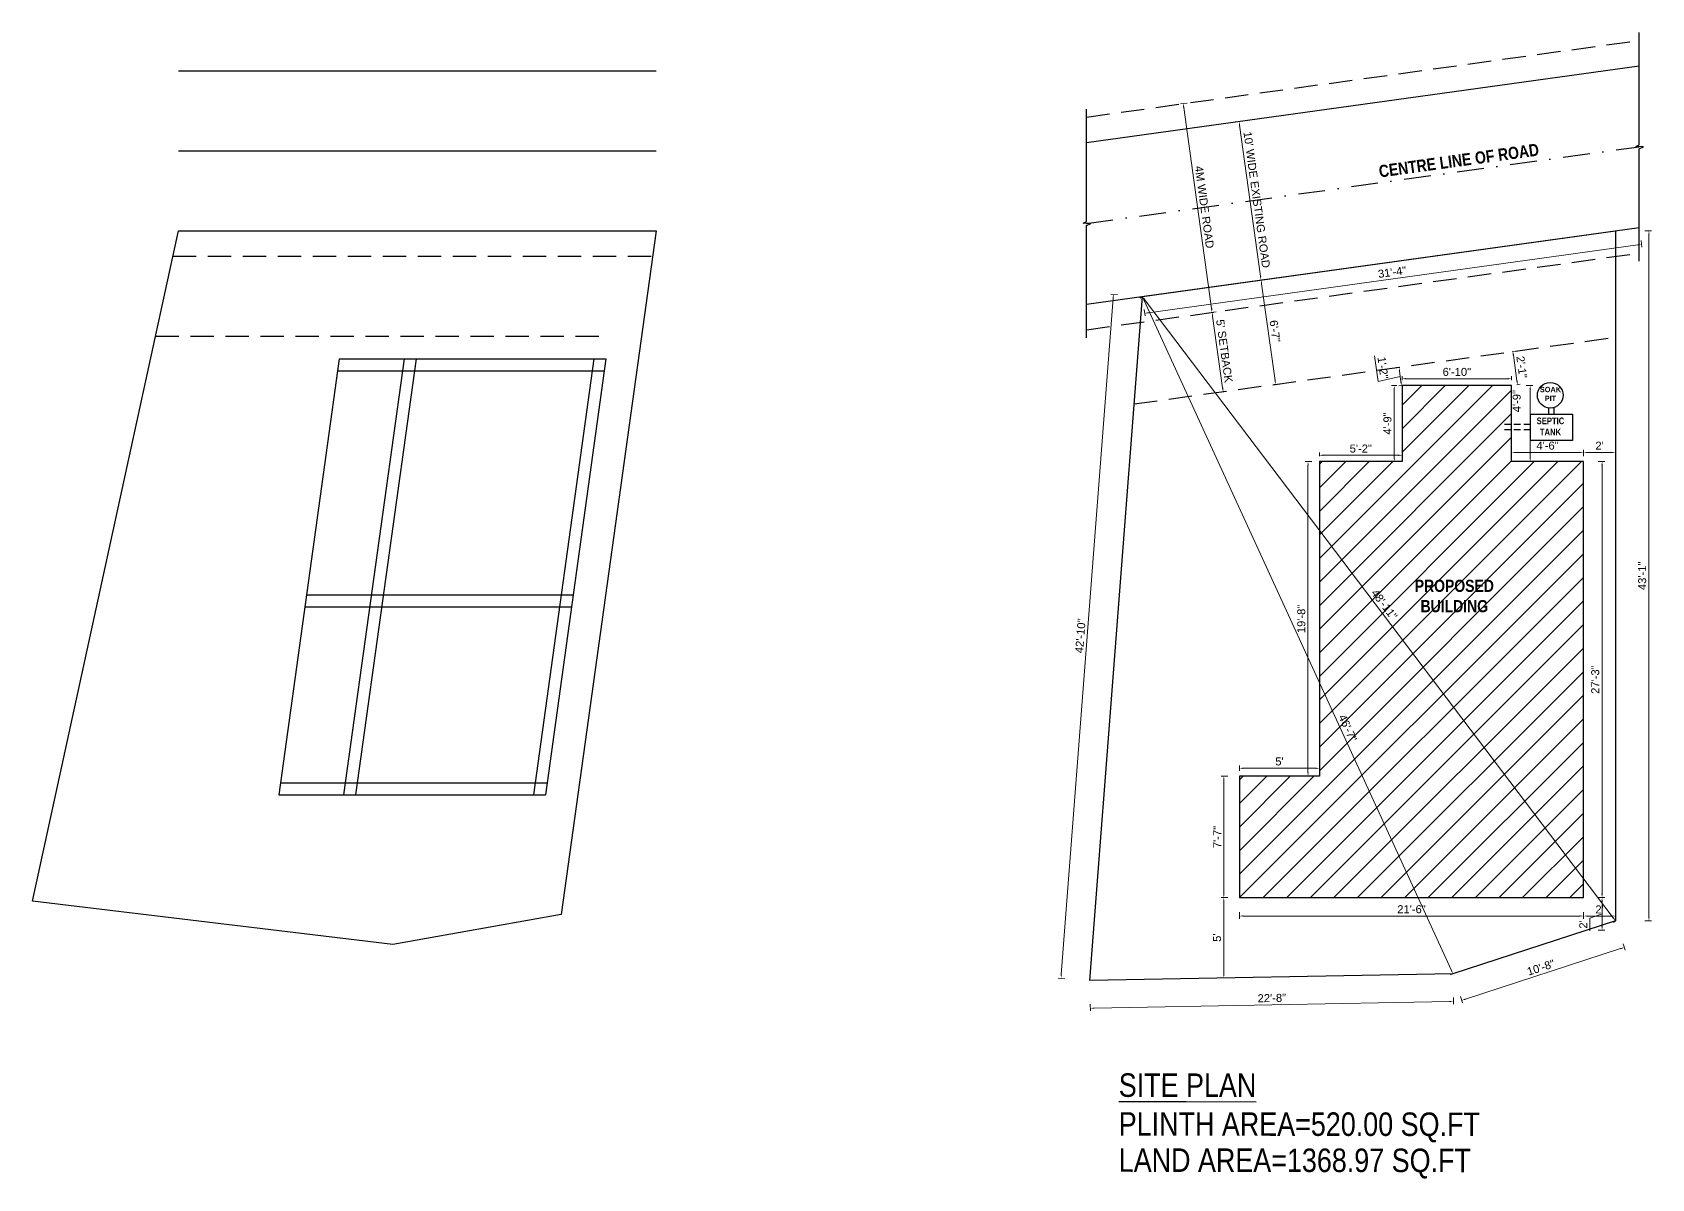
# Model space of a CAD drawing. Header units: inches. Extents: x 0 to 383786, y -45810 to 0.
# Drawn here: x 334384 to 335598, y -42640 to -41781 of the extents above; entities that cross this region are included whole.
import ezdxf

# ---------------------------------------------------------------- set-up
doc = ezdxf.new("R2010")
doc.units = ezdxf.units.IN
doc.header["$LTSCALE"] = 2
doc.header["$MEASUREMENT"] = 0
doc.header["$PDMODE"] = 34
doc.linetypes.add('DASHDOT', pattern=[1, 0.5, -0.25, 0, -0.25])
doc.linetypes.add('HIDDEN', pattern=[0.375, 0.25, -0.125])
doc.layers.get('0').update_dxf_attribs({"linetype": 'CONTINUOUS'})
doc.layers.get('DEFPOINTS').update_dxf_attribs({"color": 141, "linetype": 'CONTINUOUS'})
for name, color, linetype, lineweight in [('door', 20, 'CONTINUOUS', 35), ('steps', 253, 'CONTINUOUS', 20), ('WALL - A', 1, 'CONTINUOUS', 40)]:
    doc.layers.add(name, color=color, linetype=linetype, lineweight=lineweight)
doc.layers.add('plan wall', color=7, linetype='CONTINUOUS')
doc.styles.add('Lettring Text', font='arial.ttf')
doc.styles.get("Standard").update_dxf_attribs({"font": 'ARIALN.TTF'})
doc.dimstyles.new('Copy of Standard', dxfattribs={"dimtxt": 6, "dimasz": 2.875, "dimexe": 2, "dimexo": 4, "dimgap": 2, "dimtad": 1, "dimdec": 0, "dimrnd": 1, "dimzin": 0, "dimdsep": 46, "dimlunit": 4, "dimtxsty": 'Lettring Text', "dimcen": 0.1, "dimclrd": 7, "dimclre": 7, "dimclrt": 7, "dimazin": 0, "dimtfac": 0.645, "dimtdec": 0, "dimtmove": 1, "dimatfit": 0, "dimfxl": 3, "dimfxlon": 1, "dimtfillclr": 256, "dimtolj": 1, "dimtzin": 0, "dimlwd": -1, "dimlwe": -1, "dimarcsym": 2})

# ---------------------------------------------------------------- blocks, each defined once
blk = doc.blocks.new('*D867')
at = {"layer": 'DEFPOINTS', "color": 0, "ltscale": 0.5, "transparency": 16777216}
for p in [(335288.6, -41847.7), (335199.6, -41860), (335216.1, -41978.9)]:
    blk.add_point(p, dxfattribs=at)
at = {"layer": 'steps', "color": 7, "ltscale": 0.5, "transparency": 16777216}
for p, q in [((335285.6, -41848.1), (335290.6, -41847.4)), ((335304.7, -41963.7), (335289, -41850.5)), ((335302.1, -41967), (335307.1, -41966.3))]:
    blk.add_line(p, q, dxfattribs=at)
for points in [[(335289.5, -41850.5), (335288.5, -41850.6), (335288.6, -41847.7)], [(335305.2, -41963.7), (335304.2, -41963.8), (335305.1, -41966.6)]]:
    blk.add_solid(points, dxfattribs=at)
at = {"layer": 'steps', "color": 7, "ltscale": 0.5, "transparency": 16777216, "insert": (335301.9, -41906.4), "char_height": 6, "attachment_point": 5, "rotation": 277.8953, "style": 'Lettring Text'}
blk.add_mtext("\\A1;10' WIDE EXISTING ROAD", dxfattribs=at)
blk = doc.blocks.new('*D868')
at = {"layer": 'DEFPOINTS', "color": 0, "ltscale": 0.5, "transparency": 16777216}
for p in [(335246.7, -41834.3), (335286, -41828.9), (335307.7, -41985.4)]:
    blk.add_point(p, dxfattribs=at)
at = {"layer": 'steps', "color": 7, "ltscale": 0.5, "transparency": 16777216}
for p, q in [((335249.7, -41833.9), (335244.7, -41834.6)), ((335268, -41988), (335247.1, -41837.2)), ((335271.4, -41990.4), (335266.4, -41991.1))]:
    blk.add_line(p, q, dxfattribs=at)
for points in [[(335247.6, -41837.1), (335246.6, -41837.2), (335246.7, -41834.3)], [(335268.5, -41987.9), (335267.5, -41988.1), (335268.4, -41990.8)]]:
    blk.add_solid(points, dxfattribs=at)
at = {"layer": 'steps', "color": 7, "ltscale": 0.5, "transparency": 16777216, "insert": (335262.6, -41911.9), "char_height": 6, "attachment_point": 5, "rotation": 277.8953, "style": 'Lettring Text'}
blk.add_mtext('\\A1;4M WIDE ROAD', dxfattribs=at)
blk = doc.blocks.new('*D869')
at = {"layer": 'DEFPOINTS', "color": 0, "ltscale": 0.5, "transparency": 16777216}
for p in [(335307.7, -41985.4), (335275.6, -42050.4), (335276.7, -42050.3)]:
    blk.add_point(p, dxfattribs=at)
at = {"layer": 'steps', "color": 7, "ltscale": 0.5, "transparency": 16777216}
for p, q in [((335271.4, -41990.4), (335266.4, -41991.1)), ((335268.8, -41993.7), (335276.3, -42047.4)), ((335276.7, -42050.3), (335278.6, -42050))]:
    blk.add_line(p, q, dxfattribs=at)
for points in [[(335269.3, -41993.6), (335268.3, -41993.7), (335268.4, -41990.8)], [(335276.7, -42047.4), (335275.8, -42047.5), (335276.7, -42050.3)]]:
    blk.add_solid(points, dxfattribs=at)
at = {"layer": 'steps', "color": 7, "ltscale": 0.5, "transparency": 16777216, "insert": (335277.6, -42019.8), "char_height": 6, "attachment_point": 5, "rotation": 277.8953, "style": 'Lettring Text'}
blk.add_mtext("\\A1;5' SETBACK", dxfattribs=at)
blk = doc.blocks.new('*D870')
at = {"layer": 'DEFPOINTS', "color": 0, "ltscale": 0.5, "transparency": 16777216}
for p in [(335216.1, -41978.9), (335316, -42044.8), (335316.2, -42044.8)]:
    blk.add_point(p, dxfattribs=at)
at = {"layer": 'steps', "color": 7, "ltscale": 0.5, "transparency": 16777216}
for p, q in [((335302.1, -41967), (335307.1, -41966.3)), ((335305.5, -41969.4), (335315.6, -42042)), ((335316, -42044.8), (335314, -42045.1))]:
    blk.add_line(p, q, dxfattribs=at)
for points in [[(335306, -41969.3), (335305, -41969.5), (335305.1, -41966.6)], [(335316, -42041.9), (335315.1, -42042), (335316, -42044.8)]]:
    blk.add_solid(points, dxfattribs=at)
at = {"layer": 'steps', "color": 7, "ltscale": 0.5, "transparency": 16777216, "insert": (335315.5, -42005), "char_height": 6, "attachment_point": 5, "rotation": 277.8953, "style": 'Lettring Text'}
blk.add_mtext('\\A1;6\'-7"', dxfattribs=at)
blk = doc.blocks.new('*D871')
at = {"layer": 'DEFPOINTS', "color": 0, "ltscale": 0.5, "transparency": 16777216}
for p in [(335410.9, -42040.6), (335410.9, -42045.7), (335492.9, -42045.7)]:
    blk.add_point(p, dxfattribs=at)
at = {"layer": 'steps', "color": 7, "ltscale": 0.5, "transparency": 16777216}
for p, q in [((335410.9, -42041.7), (335410.9, -42038.6)), ((335490, -42040.6), (335413.8, -42040.6)), ((335492.9, -42041.7), (335492.9, -42038.6))]:
    blk.add_line(p, q, dxfattribs=at)
for points in [[(335413.8, -42040.1), (335413.8, -42041.1), (335410.9, -42040.6)], [(335490, -42040.1), (335490, -42041.1), (335492.9, -42040.6)]]:
    blk.add_solid(points, dxfattribs=at)
at = {"layer": 'steps', "color": 7, "ltscale": 0.5, "transparency": 16777216, "insert": (335451.9, -42035.5), "char_height": 6, "attachment_point": 5, "style": 'Lettring Text'}
blk.add_mtext('\\A1;6\'-10"', dxfattribs=at)
blk = doc.blocks.new('*D872')
at = {"layer": 'DEFPOINTS', "color": 0, "ltscale": 0.5, "transparency": 16777216}
for p in [(335410.9, -42045.7), (335405, -42102.7), (335410.9, -42102.7)]:
    blk.add_point(p, dxfattribs=at)
at = {"layer": 'steps', "color": 7, "ltscale": 0.5, "transparency": 16777216}
for p, q in [((335406.9, -42045.7), (335403, -42045.7)), ((335405, -42048.5), (335405, -42099.8)), ((335406.9, -42102.7), (335403, -42102.7))]:
    blk.add_line(p, q, dxfattribs=at)
for points in [[(335404.5, -42048.5), (335405.4, -42048.5), (335405, -42045.7)], [(335404.5, -42099.8), (335405.4, -42099.8), (335405, -42102.7)]]:
    blk.add_solid(points, dxfattribs=at)
at = {"layer": 'steps', "color": 7, "ltscale": 0.5, "transparency": 16777216, "insert": (335399.9, -42074.2), "char_height": 6, "attachment_point": 5, "rotation": 90, "style": 'Lettring Text'}
blk.add_mtext('\\A1;4\'-9"', dxfattribs=at)
blk = doc.blocks.new('*D873')
at = {"layer": 'DEFPOINTS', "color": 0, "ltscale": 0.5, "transparency": 16777216}
for p in [(335348.9, -42098), (335348.9, -42102.7), (335410.9, -42102.7)]:
    blk.add_point(p, dxfattribs=at)
at = {"layer": 'steps', "color": 7, "ltscale": 0.5, "transparency": 16777216}
for p, q in [((335348.9, -42098.7), (335348.9, -42096)), ((335408, -42098), (335351.8, -42098)), ((335410.9, -42098.7), (335410.9, -42096))]:
    blk.add_line(p, q, dxfattribs=at)
for points in [[(335351.8, -42097.5), (335351.8, -42098.5), (335348.9, -42098)], [(335408, -42097.5), (335408, -42098.5), (335410.9, -42098)]]:
    blk.add_solid(points, dxfattribs=at)
at = {"layer": 'steps', "color": 7, "ltscale": 0.5, "transparency": 16777216, "insert": (335379.9, -42093), "char_height": 6, "attachment_point": 5, "style": 'Lettring Text'}
blk.add_mtext('\\A1;5\'-2"', dxfattribs=at)
blk = doc.blocks.new('*D874')
at = {"layer": 'DEFPOINTS', "color": 0, "ltscale": 0.5, "transparency": 16777216}
for p in [(335348.9, -42102.7), (335340.3, -42338.7), (335348.9, -42338.7)]:
    blk.add_point(p, dxfattribs=at)
at = {"layer": 'steps', "color": 7, "ltscale": 0.5, "transparency": 16777216}
for p, q in [((335343.3, -42102.7), (335338.3, -42102.7)), ((335340.3, -42105.5), (335340.3, -42335.8)), ((335343.3, -42338.7), (335338.3, -42338.7))]:
    blk.add_line(p, q, dxfattribs=at)
for points in [[(335339.9, -42105.5), (335340.8, -42105.5), (335340.3, -42102.7)], [(335339.9, -42335.8), (335340.8, -42335.8), (335340.3, -42338.7)]]:
    blk.add_solid(points, dxfattribs=at)
at = {"layer": 'steps', "color": 7, "ltscale": 0.5, "transparency": 16777216, "insert": (335335.3, -42220.7), "char_height": 6, "attachment_point": 5, "rotation": 90, "style": 'Lettring Text'}
blk.add_mtext('\\A1;19\'-8"', dxfattribs=at)
blk = doc.blocks.new('*D875')
at = {"layer": 'DEFPOINTS', "color": 0, "ltscale": 0.5, "transparency": 16777216}
for p in [(335288.9, -42332.7), (335288.9, -42338.7), (335348.9, -42338.7)]:
    blk.add_point(p, dxfattribs=at)
at = {"layer": 'steps', "color": 7, "ltscale": 0.5, "transparency": 16777216}
for p, q in [((335288.9, -42334.7), (335288.9, -42330.7)), ((335346, -42332.7), (335291.8, -42332.7)), ((335348.9, -42334.7), (335348.9, -42330.7))]:
    blk.add_line(p, q, dxfattribs=at)
for points in [[(335291.8, -42332.2), (335291.8, -42333.2), (335288.9, -42332.7)], [(335346, -42332.2), (335346, -42333.2), (335348.9, -42332.7)]]:
    blk.add_solid(points, dxfattribs=at)
at = {"layer": 'steps', "color": 7, "ltscale": 0.5, "transparency": 16777216, "insert": (335318.9, -42327.6), "char_height": 6, "attachment_point": 5, "style": 'Lettring Text'}
blk.add_mtext("\\A1;5'", dxfattribs=at)
blk = doc.blocks.new('*D876')
at = {"layer": 'DEFPOINTS', "color": 0, "ltscale": 0.5, "transparency": 16777216}
for p in [(335288.9, -42338.7), (335277.2, -42429.7), (335288.9, -42429.7)]:
    blk.add_point(p, dxfattribs=at)
at = {"layer": 'steps', "color": 7, "ltscale": 0.5, "transparency": 16777216}
for p, q in [((335280.2, -42338.7), (335275.2, -42338.7)), ((335277.2, -42341.5), (335277.2, -42426.8)), ((335280.2, -42429.7), (335275.2, -42429.7))]:
    blk.add_line(p, q, dxfattribs=at)
for points in [[(335276.7, -42341.5), (335277.7, -42341.5), (335277.2, -42338.7)], [(335276.7, -42426.8), (335277.7, -42426.8), (335277.2, -42429.7)]]:
    blk.add_solid(points, dxfattribs=at)
at = {"layer": 'steps', "color": 7, "ltscale": 0.5, "transparency": 16777216, "insert": (335272.2, -42384.2), "char_height": 6, "attachment_point": 5, "rotation": 90, "style": 'Lettring Text'}
blk.add_mtext('\\A1;7\'-7"', dxfattribs=at)
blk = doc.blocks.new('*D877')
at = {"layer": 'DEFPOINTS', "color": 0, "ltscale": 0.5, "transparency": 16777216}
for p in [(335288.9, -42429.7), (335546.9, -42429.7), (335546.9, -42443.5)]:
    blk.add_point(p, dxfattribs=at)
at = {"layer": 'steps', "color": 7, "ltscale": 0.5, "transparency": 16777216}
for p, q in [((335288.9, -42440.5), (335288.9, -42445.5)), ((335291.8, -42443.5), (335544, -42443.5)), ((335546.9, -42440.5), (335546.9, -42445.5))]:
    blk.add_line(p, q, dxfattribs=at)
for points in [[(335291.8, -42443), (335291.8, -42443.9), (335288.9, -42443.5)], [(335544, -42443), (335544, -42443.9), (335546.9, -42443.5)]]:
    blk.add_solid(points, dxfattribs=at)
at = {"layer": 'steps', "color": 7, "ltscale": 0.5, "transparency": 16777216, "insert": (335417.9, -42438.4), "char_height": 6, "attachment_point": 5, "style": 'Lettring Text'}
blk.add_mtext('\\A1;21\'-6"', dxfattribs=at)
blk = doc.blocks.new('*D878')
at = {"layer": 'DEFPOINTS', "color": 0, "ltscale": 0.5, "transparency": 16777216}
for p in [(335546.9, -42102.7), (335560.8, -42102.7), (335546.9, -42429.7)]:
    blk.add_point(p, dxfattribs=at)
at = {"layer": 'steps', "color": 7, "ltscale": 0.5, "transparency": 16777216}
for p, q in [((335557.8, -42102.7), (335562.8, -42102.7)), ((335560.8, -42426.8), (335560.8, -42105.5)), ((335557.8, -42429.7), (335562.8, -42429.7))]:
    blk.add_line(p, q, dxfattribs=at)
for points in [[(335560.3, -42105.5), (335561.3, -42105.5), (335560.8, -42102.7)], [(335560.3, -42426.8), (335561.3, -42426.8), (335560.8, -42429.7)]]:
    blk.add_solid(points, dxfattribs=at)
at = {"layer": 'steps', "color": 7, "ltscale": 0.5, "transparency": 16777216, "insert": (335555.7, -42266.2), "char_height": 6, "attachment_point": 5, "rotation": 90, "style": 'Lettring Text'}
blk.add_mtext('\\A1;27\'-3"', dxfattribs=at)
blk = doc.blocks.new('*D879')
at = {"layer": 'DEFPOINTS', "color": 0, "ltscale": 0.5, "transparency": 16777216}
for p in [(335492.9, -42045.7), (335506.9, -42045.7), (335492.9, -42102.7)]:
    blk.add_point(p, dxfattribs=at)
at = {"layer": 'steps', "color": 7, "ltscale": 0.5, "transparency": 16777216}
for p, q in [((335503.9, -42045.7), (335508.9, -42045.7)), ((335506.9, -42099.8), (335506.9, -42048.5)), ((335503.9, -42102.7), (335508.9, -42102.7))]:
    blk.add_line(p, q, dxfattribs=at)
for points in [[(335506.4, -42048.5), (335507.4, -42048.5), (335506.9, -42045.7)], [(335506.4, -42099.8), (335507.4, -42099.8), (335506.9, -42102.7)]]:
    blk.add_solid(points, dxfattribs=at)
at = {"layer": 'steps', "color": 7, "ltscale": 0.5, "transparency": 16777216, "insert": (335496.8, -42057.4), "char_height": 6, "attachment_point": 5, "rotation": 90, "style": 'Lettring Text'}
blk.add_mtext('\\A1;4\'-9"', dxfattribs=at)
blk = doc.blocks.new('*D880')
at = {"layer": 'DEFPOINTS', "color": 0, "ltscale": 0.5, "transparency": 16777216}
for p in [(335492.9, -42095.8), (335492.9, -42102.7), (335546.9, -42102.7)]:
    blk.add_point(p, dxfattribs=at)
at = {"layer": 'steps', "color": 7, "ltscale": 0.5, "transparency": 16777216}
for p, q in [((335492.9, -42098.7), (335492.9, -42093.8)), ((335544, -42095.8), (335495.8, -42095.8)), ((335546.9, -42098.7), (335546.9, -42093.8))]:
    blk.add_line(p, q, dxfattribs=at)
for points in [[(335495.8, -42095.4), (335495.8, -42096.3), (335492.9, -42095.8)], [(335544, -42095.4), (335544, -42096.3), (335546.9, -42095.8)]]:
    blk.add_solid(points, dxfattribs=at)
at = {"layer": 'steps', "color": 7, "ltscale": 0.5, "transparency": 16777216, "insert": (335519.9, -42090.8), "char_height": 6, "attachment_point": 5, "style": 'Lettring Text'}
blk.add_mtext('\\A1;4\'-6"', dxfattribs=at)
blk = doc.blocks.new('*D881')
at = {"layer": 'DEFPOINTS', "color": 0, "ltscale": 0.5, "transparency": 16777216}
for p in [(335408.5, -42032), (335409, -42031.9), (335410.9, -42045.7)]:
    blk.add_point(p, dxfattribs=at)
at = {"layer": 'steps', "color": 7, "ltscale": 0.5, "transparency": 16777216}
for p, q in [((335392.8, -42042.7), (335390.2, -42023.5)), ((335409.5, -42038.9), (335392.8, -42042.7)), ((335408.5, -42032), (335406.5, -42032.3)), ((335410, -42042.9), (335408.9, -42034.8)), ((335410.4, -42045.7), (335408.4, -42046))]:
    blk.add_line(p, q, dxfattribs=at)
for points in [[(335409.4, -42034.8), (335408.4, -42034.9), (335408.5, -42032)], [(335410.5, -42042.8), (335409.5, -42043), (335410.4, -42045.7)]]:
    blk.add_solid(points, dxfattribs=at)
at = {"layer": 'steps', "color": 7, "ltscale": 0.5, "transparency": 16777216, "insert": (335396.5, -42032.4), "char_height": 6, "attachment_point": 5, "rotation": 277.8953, "style": 'Lettring Text'}
blk.add_mtext('\\A1;1\'-2"', dxfattribs=at)
blk = doc.blocks.new('*D882')
at = {"layer": 'DEFPOINTS', "color": 0, "ltscale": 0.5, "transparency": 16777216}
for p in [(335489.5, -42020.8), (335493.9, -42020.1), (335492.9, -42045.7)]:
    blk.add_point(p, dxfattribs=at)
at = {"layer": 'steps', "color": 7, "ltscale": 0.5, "transparency": 16777216}
for p, q in [((335493.4, -42020.2), (335495.9, -42019.9)), ((335497, -42042.2), (335494.3, -42023)), ((335496.9, -42045.1), (335499.3, -42044.8))]:
    blk.add_line(p, q, dxfattribs=at)
for points in [[(335494.8, -42022.9), (335493.8, -42023.1), (335493.9, -42020.1)], [(335497.4, -42042.1), (335496.5, -42042.3), (335497.4, -42045.1)]]:
    blk.add_solid(points, dxfattribs=at)
at = {"layer": 'steps', "color": 7, "ltscale": 0.5, "transparency": 16777216, "insert": (335500.6, -42031.9), "char_height": 6, "attachment_point": 5, "rotation": 277.8953, "style": 'Lettring Text'}
blk.add_mtext('\\A1;2\'-1"', dxfattribs=at)
blk = doc.blocks.new('*D883')
at = {"layer": 'DEFPOINTS', "color": 0, "ltscale": 0.5, "transparency": 16777216}
for p in [(335546.9, -42102.7), (335570.9, -42095.5), (335570.9, -42095.8)]:
    blk.add_point(p, dxfattribs=at)
at = {"layer": 'steps', "color": 7, "ltscale": 0.5, "transparency": 16777216}
for p, q in [((335546.9, -42098.7), (335546.9, -42093.8)), ((335549.8, -42095.8), (335568, -42095.8)), ((335570.9, -42095.8), (335570.9, -42097.8))]:
    blk.add_line(p, q, dxfattribs=at)
for points in [[(335549.8, -42095.4), (335549.8, -42096.3), (335546.9, -42095.8)], [(335568, -42095.4), (335568, -42096.3), (335570.9, -42095.8)]]:
    blk.add_solid(points, dxfattribs=at)
at = {"layer": 'steps', "color": 7, "ltscale": 0.5, "transparency": 16777216, "insert": (335558.9, -42090.8), "char_height": 6, "attachment_point": 5, "style": 'Lettring Text'}
blk.add_mtext("\\A1;2'", dxfattribs=at)
blk = doc.blocks.new('*D884')
at = {"layer": 'DEFPOINTS', "color": 0, "ltscale": 0.5, "transparency": 16777216}
for p in [(335288.9, -42429.7), (335277.2, -42489.8), (335288.7, -42489.8)]:
    blk.add_point(p, dxfattribs=at)
at = {"layer": 'steps', "color": 7, "ltscale": 0.5, "transparency": 16777216}
for p, q in [((335280.2, -42429.7), (335275.2, -42429.7)), ((335277.2, -42432.5), (335277.2, -42486.9)), ((335280.2, -42489.8), (335275.2, -42489.8))]:
    blk.add_line(p, q, dxfattribs=at)
for points in [[(335276.7, -42432.5), (335277.7, -42432.5), (335277.2, -42429.7)], [(335276.7, -42486.9), (335277.7, -42486.9), (335277.2, -42489.8)]]:
    blk.add_solid(points, dxfattribs=at)
at = {"layer": 'steps', "color": 7, "ltscale": 0.5, "transparency": 16777216, "insert": (335272.1, -42459.7), "char_height": 6, "attachment_point": 5, "rotation": 90, "style": 'Lettring Text'}
blk.add_mtext("\\A1;5'", dxfattribs=at)
blk = doc.blocks.new('*D885')
at = {"layer": 'DEFPOINTS', "color": 0, "ltscale": 0.5, "transparency": 16777216}
for p in [(335546.9, -42429.7), (335570.9, -42443.5), (335570.9, -42443.5)]:
    blk.add_point(p, dxfattribs=at)
at = {"layer": 'steps', "color": 7, "ltscale": 0.5, "transparency": 16777216}
for p, q in [((335546.9, -42440.5), (335546.9, -42445.5)), ((335549.8, -42443.5), (335568, -42443.5)), ((335570.9, -42443.5), (335570.9, -42441.5))]:
    blk.add_line(p, q, dxfattribs=at)
for points in [[(335549.8, -42443), (335549.8, -42443.9), (335546.9, -42443.5)], [(335568, -42443), (335568, -42443.9), (335570.9, -42443.5)]]:
    blk.add_solid(points, dxfattribs=at)
at = {"layer": 'steps', "color": 7, "ltscale": 0.5, "transparency": 16777216, "insert": (335558.9, -42438.5), "char_height": 6, "attachment_point": 5, "style": 'Lettring Text'}
blk.add_mtext("\\A1;2'", dxfattribs=at)
blk = doc.blocks.new('*D886')
at = {"layer": 'DEFPOINTS', "color": 0, "ltscale": 0.5, "transparency": 16777216}
for p in [(335546.9, -42429.7), (335549.4, -42454.1), (335560.8, -42454.1)]:
    blk.add_point(p, dxfattribs=at)
at = {"layer": 'steps', "color": 7, "ltscale": 0.5, "transparency": 16777216}
for p, q in [((335557.8, -42429.7), (335562.8, -42429.7)), ((335560.8, -42441.9), (335551.7, -42445)), ((335560.8, -42432.5), (335560.8, -42451.2)), ((335551.7, -42445), (335551.7, -42454.6)), ((335557.8, -42454.1), (335562.8, -42454.1))]:
    blk.add_line(p, q, dxfattribs=at)
for points in [[(335560.3, -42432.5), (335561.3, -42432.5), (335560.8, -42429.7)], [(335560.3, -42451.2), (335561.3, -42451.2), (335560.8, -42454.1)]]:
    blk.add_solid(points, dxfattribs=at)
at = {"layer": 'steps', "color": 7, "ltscale": 0.5, "transparency": 16777216, "insert": (335546.7, -42449.8), "char_height": 6, "attachment_point": 5, "rotation": 90, "style": 'Lettring Text'}
blk.add_mtext("\\A1;2'", dxfattribs=at)
blk = doc.blocks.new('*D887')
at = {"layer": 'DEFPOINTS', "color": 0, "ltscale": 0.5, "transparency": 16777216}
for p in [(335176.8, -42491.9), (335449, -42486.8), (335177.2, -42512.6)]:
    blk.add_point(p, dxfattribs=at)
at = {"layer": 'steps', "color": 7, "ltscale": 0.5, "transparency": 16777216}
for p, q in [((335449.4, -42504.5), (335449.5, -42509.5)), ((335177.1, -42509.6), (335177.2, -42514.6)), ((335446.5, -42507.5), (335180, -42512.6))]:
    blk.add_line(p, q, dxfattribs=at)
for points in [[(335180, -42512.1), (335180, -42513), (335177.2, -42512.6)], [(335446.5, -42507.1), (335446.5, -42508), (335449.4, -42507.5)]]:
    blk.add_solid(points, dxfattribs=at)
at = {"layer": 'steps', "color": 7, "ltscale": 0.5, "transparency": 16777216, "insert": (335313.2, -42505), "char_height": 6, "attachment_point": 5, "rotation": 1.077, "style": 'Lettring Text'}
blk.add_mtext('\\A1;22\'-8"', dxfattribs=at)
blk = doc.blocks.new('*D888')
at = {"layer": 'DEFPOINTS', "color": 0, "ltscale": 0.5, "transparency": 16777216}
for p in [(335570.9, -42447.1), (335449, -42486.8), (335455.5, -42506.7)]:
    blk.add_point(p, dxfattribs=at)
at = {"layer": 'steps', "color": 7, "ltscale": 0.5, "transparency": 16777216}
for p, q in [((335574.7, -42467.9), (335458.3, -42505.8)), ((335576.5, -42464.2), (335578, -42469)), ((335454.6, -42503.9), (335456.1, -42508.6))]:
    blk.add_line(p, q, dxfattribs=at)
for points in [[(335574.5, -42467.5), (335574.8, -42468.4), (335577.4, -42467.1)], [(335458.1, -42505.4), (335458.4, -42506.3), (335455.5, -42506.7)]]:
    blk.add_solid(points, dxfattribs=at)
at = {"layer": 'steps', "color": 7, "ltscale": 0.5, "transparency": 16777216, "insert": (335514.9, -42482.1), "char_height": 6, "attachment_point": 5, "rotation": 18.0285, "style": 'Lettring Text'}
blk.add_mtext('\\A1;10\'-8"', dxfattribs=at)
blk = doc.blocks.new('*D889')
at = {"layer": 'DEFPOINTS', "color": 0, "ltscale": 0.5, "transparency": 16777216}
for p in [(335570.9, -41929.7), (335570.9, -42447.1), (335595.9, -42447.1)]:
    blk.add_point(p, dxfattribs=at)
at = {"layer": 'steps', "color": 7, "ltscale": 0.5, "transparency": 16777216}
for p, q in [((335592.9, -41929.7), (335597.9, -41929.7)), ((335595.9, -41932.6), (335595.9, -42444.2)), ((335592.9, -42447.1), (335597.9, -42447.1))]:
    blk.add_line(p, q, dxfattribs=at)
for points in [[(335595.5, -41932.6), (335596.4, -41932.6), (335595.9, -41929.7)], [(335595.5, -42444.2), (335596.4, -42444.2), (335595.9, -42447.1)]]:
    blk.add_solid(points, dxfattribs=at)
at = {"layer": 'steps', "color": 7, "ltscale": 0.5, "transparency": 16777216, "insert": (335590.9, -42188.4), "char_height": 6, "attachment_point": 5, "rotation": 90, "style": 'Lettring Text'}
blk.add_mtext('\\A1;43\'-1"', dxfattribs=at)
blk = doc.blocks.new('*D890')
at = {"layer": 'DEFPOINTS', "color": 0, "ltscale": 0.5, "transparency": 16777216}
for p in [(335194.4, -41977.2), (335216.1, -41978.9), (335176.8, -42491.9)]:
    blk.add_point(p, dxfattribs=at)
at = {"layer": 'steps', "color": 7, "ltscale": 0.5, "transparency": 16777216}
for p, q in [((335155.3, -42487.4), (335194.2, -41980.1)), ((335197.4, -41977.5), (335192.4, -41977.1)), ((335158.1, -42490.5), (335153.1, -42490.1))]:
    blk.add_line(p, q, dxfattribs=at)
for points in [[(335193.7, -41980.1), (335194.7, -41980.2), (335194.4, -41977.2)], [(335154.9, -42487.3), (335155.8, -42487.4), (335155.1, -42490.2)]]:
    blk.add_solid(points, dxfattribs=at)
at = {"layer": 'steps', "color": 7, "ltscale": 0.5, "transparency": 16777216, "insert": (335169.7, -42233.4), "char_height": 6, "attachment_point": 5, "rotation": 85.6173, "style": 'Lettring Text'}
blk.add_mtext('\\A1;42\'-10"', dxfattribs=at)
blk = doc.blocks.new('*D891')
at = {"layer": 'DEFPOINTS', "color": 0, "ltscale": 0.5, "transparency": 16777216}
for p in [(335588.6, -41927.2), (335590.4, -41939.9), (335216.1, -41978.9)]:
    blk.add_point(p, dxfattribs=at)
at = {"layer": 'steps', "color": 7, "ltscale": 0.5, "transparency": 16777216}
for p, q in [((335220.7, -41991.1), (335587.5, -41940.3)), ((335590, -41936.9), (335590.6, -41941.9)), ((335217.4, -41988.6), (335218.1, -41993.5))]:
    blk.add_line(p, q, dxfattribs=at)
for points in [[(335587.5, -41939.8), (335587.6, -41940.7), (335590.4, -41939.9)], [(335220.6, -41990.7), (335220.8, -41991.6), (335217.8, -41991.5)]]:
    blk.add_solid(points, dxfattribs=at)
at = {"layer": 'steps', "color": 7, "ltscale": 0.5, "transparency": 16777216, "insert": (335403.4, -41960.7), "char_height": 6, "attachment_point": 5, "rotation": 7.8953, "style": 'Lettring Text'}
blk.add_mtext('\\A1;31\'-4"', dxfattribs=at)
blk = doc.blocks.new('*D892')
at = {"layer": 'DEFPOINTS', "color": 0, "ltscale": 0.5, "transparency": 16777216}
for p in [(335216.1, -41978.9), (335570.9, -42447.1), (335570.9, -42447.1)]:
    blk.add_point(p, dxfattribs=at)
at = {"layer": 'steps', "color": 7, "ltscale": 0.5, "transparency": 16777216}
for p, q in [((335216.1, -41978.9), (335214.5, -41980.1)), ((335217.8, -41981.2), (335569.2, -42444.8)), ((335570.9, -42447.1), (335569.3, -42448.3))]:
    blk.add_line(p, q, dxfattribs=at)
for points in [[(335218.2, -41980.9), (335217.4, -41981.5), (335216.1, -41978.9)], [(335569.6, -42444.5), (335568.8, -42445.1), (335570.9, -42447.1)]]:
    blk.add_solid(points, dxfattribs=at)
at = {"layer": 'steps', "color": 7, "ltscale": 0.5, "transparency": 16777216, "insert": (335397.5, -42209.9), "char_height": 6, "attachment_point": 5, "rotation": 307.1565, "style": 'Lettring Text'}
blk.add_mtext('\\A1;48\'-11"', dxfattribs=at)
blk = doc.blocks.new('*D893')
at = {"layer": 'DEFPOINTS', "color": 0, "ltscale": 0.5, "transparency": 16777216}
for p in [(335216.1, -41978.9), (335216.1, -41978.9), (335449, -42486.8)]:
    blk.add_point(p, dxfattribs=at)
at = {"layer": 'steps', "color": 7, "ltscale": 0.5, "transparency": 16777216}
for p, q in [((335216.1, -41978.9), (335214.3, -41979.7)), ((335447.8, -42484.2), (335217.3, -41981.5)), ((335449, -42486.8), (335447.2, -42487.6))]:
    blk.add_line(p, q, dxfattribs=at)
for points in [[(335217.7, -41981.3), (335216.9, -41981.7), (335216.1, -41978.9)], [(335448.3, -42484), (335447.4, -42484.4), (335449, -42486.8)]]:
    blk.add_solid(points, dxfattribs=at)
at = {"layer": 'steps', "color": 7, "ltscale": 0.5, "transparency": 16777216, "insert": (335370.1, -42302.5), "char_height": 6, "attachment_point": 5, "rotation": 294.6385, "style": 'Lettring Text'}
blk.add_mtext('\\A1;46\'-7"', dxfattribs=at)

msp = doc.modelspace()

# ---------------------------------------------------------------- hatches: boundary and pattern name
at = {"layer": 'door', "ltscale": 0.5}
h = msp.add_hatch(dxfattribs=at)
h.set_pattern_fill('ANSI31', color=256, scale=100)
h.paths.add_polyline_path([(335546.9, -42102.7), (335492.9, -42102.7), (335492.9, -42045.7), (335410.9, -42045.7), (335410.9, -42102.7), (335348.9, -42102.7), (335348.9, -42338.7), (335288.9, -42338.7), (335288.9, -42429.7), (335546.9, -42429.7)])
h.paths.add_polyline_path([(335383.9, -42202.3), (335401.4, -42225.4), (335411.3, -42217.9), (335393.8, -42194.8)], flags=24)
h.paths.add_polyline_path([(335359.4, -42294.2), (335369.6, -42316.3), (335380.8, -42311.2), (335370.6, -42289)], flags=24)
h.paths.add_polyline_path([(335416.2, -42220.4), (335484, -42220.4), (335484, -42186.4), (335416.2, -42186.4)], flags=24)

# ---------------------------------------------------------------- linework, layer by layer
at = {"color": 242, "linetype": 'HIDDEN', "ltscale": 35, "true_color": 0xcd2027}
for p, q in [((335174.2, -41844.4), (335588.6, -41786.9)), ((334489.1, -41948.7), (334851.5, -41948.7)), ((335174.2, -42003.9), (335588.6, -41946.4)), ((334476.1, -42008.7), (334816.3, -42008.7)), ((335209.9, -42059.5), (335570.9, -42009.5))]:
    msp.add_line(p, q, dxfattribs=at)
at = {"color": 242, "ltscale": 0.5, "true_color": 0xcd2027}
for p, q in [((334493.3, -41809.7), (334851.5, -41809.7)), ((335174.2, -41863.6), (335588.6, -41806.1)), ((334493.3, -41869.7), (334851.5, -41869.7)), ((334383.9, -42432.4), (334493.3, -41929.7)), ((334493.3, -41929.7), (334851.5, -41929.7)), ((334851.5, -41929.7), (334780.4, -42442.2)), ((335216.1, -41978.9), (335570.9, -41929.7)), ((335570.9, -41929.7), (335570.9, -42447.1)), ((335176.8, -42491.9), (335216.1, -41978.9)), ((334614, -42025.7), (334568.7, -42352.7)), ((334614, -42025.7), (334813.9, -42025.7)), ((334662.5, -42025.7), (334617.2, -42352.7)), ((334671.6, -42025.7), (334626.2, -42352.7)), ((334804.9, -42025.7), (334759.5, -42352.7)), ((334813.9, -42025.7), (334768.6, -42352.7)), ((334612.8, -42034.7), (334812.7, -42034.7)), ((334588.3, -42211.7), (334788.1, -42211.7)), ((334589.5, -42202.7), (334789.4, -42202.7)), ((334569.9, -42343.7), (334769.8, -42343.7)), ((334568.7, -42352.7), (334768.6, -42352.7)), ((334654.2, -42464.7), (334383.9, -42432.4)), ((334780.4, -42442.2), (334654.2, -42464.7)), ((335570.9, -42447.1), (335449, -42486.8)), ((335449, -42486.8), (335176.8, -42491.9))]:
    msp.add_line(p, q, dxfattribs=at)
at = {"ltscale": 0.5}
msp.add_line((335174.2, -41984.7), (335588.6, -41927.2), dxfattribs=at)
at = {"color": 242, "linetype": 'HIDDEN', "ltscale": 10, "true_color": 0xcd2027}
for p, q in [((335520.9, -42067.1), (335520.9, -42062.6)), ((335524.9, -42067.1), (335524.9, -42062.2)), ((335507.1, -42075), (335487.6, -42075)), ((335507.1, -42079), (335487.6, -42079))]:
    msp.add_line(p, q, dxfattribs=at)
at = {"linetype": 'Continuous', "ltscale": 0.5}
for points in [[(335588.6, -41952.4), (335588.6, -41868.2), (335591.9, -41866.8), (335586.2, -41866.5), (335588.6, -41865.2), (335588.6, -41780.9)], [(335174.2, -42009.9), (335174.2, -41925.6), (335177.5, -41924.3), (335171.8, -41924), (335174.2, -41922.7), (335174.2, -41838.4)]]:
    msp.add_lwpolyline(points, dxfattribs=at)
at = {"color": 242, "ltscale": 0.5, "true_color": 0xcd2027}
msp.add_lwpolyline([(335546.9, -42102.7), (335492.9, -42102.7), (335492.9, -42045.7), (335410.9, -42045.7), (335410.9, -42102.7), (335348.9, -42102.7), (335348.9, -42338.7), (335288.9, -42338.7), (335288.9, -42429.7), (335546.9, -42429.7)], close=True, dxfattribs=at)
at = {"ltscale": 0.5}
msp.add_lwpolyline([(335507.1, -42067.1), (335538.7, -42067.1), (335538.7, -42087), (335507.1, -42087)], close=True, dxfattribs=at)
msp.add_circle((335521.9, -42053), 9.62, dxfattribs=at)
at = {"layer": 'WALL - A', "linetype": 'DASHDOT', "lineweight": -3, "ltscale": 20}
msp.add_line((335174.2, -41924.1), (335588.6, -41866.7), dxfattribs=at)

# ---------------------------------------------------------------- texts
at = {"layer": 'plan wall', "ltscale": 3, "char_height": 17.612, "attachment_point": 7, "rotation": 359.9411}
for s, insert in [('{\\LSITE PLAN}', (335198.4, -42579.3)), ('PLINTH AREA=520.00 SQ.FT', (335198.4, -42613)), ('LAND AREA=1368.97 SQ.FT', (335198.4, -42640.1))]:
    msp.add_mtext(s, dxfattribs=dict(at, insert=insert))
at = {"layer": 'steps', "color": 7, "ltscale": 0.3, "insert": (335452.8, -41872.4), "char_height": 9.142, "width": 169.636, "attachment_point": 2, "rotation": 7.8953}
msp.add_mtext('{\\fTechnic|b1|i0|c2|p2;CENTRE LINE OF ROAD}', dxfattribs=at)
at = {"layer": 'steps', "color": 7, "ltscale": 0.3, "attachment_point": 2}
for s, width, insert, char_height in [('{\\fTechnic|b1|i0|c2|p2;SOAK PIT}', 12.407, (335522.1, -42046.7), 4), ('{\\fTechnic|b1|i0|c2|p2;SEPTIC TANK}', 31.497, (335522.1, -42069.7), 5)]:
    msp.add_mtext_dynamic_manual_height_columns(s, width=width, gutter_width=30, heights=[0], dxfattribs=dict(at, insert=insert, char_height=char_height))
at = {"layer": 'steps', "color": 7, "ltscale": 0.3, "insert": (335450, -42191.3), "char_height": 9.142, "width": 72.178, "attachment_point": 2}
msp.add_mtext('{\\fTechnic|b1|i0|c2|p2;PROPOSED BUILDING}', dxfattribs=at)

# ---------------------------------------------------------------- dimensions: what is measured, and where the dimension line sits
at = {"layer": 'steps', "ltscale": 0.5}
for p1, p2, distance, text, picture, middle in [((335307.7, -41985.4), (335286, -41828.9), 39.7, '4M WIDE ROAD', '*D868', (335262.6, -41911.9)), ((335216.1, -41978.9), (335199.6, -41860), -89.9, "10' WIDE EXISTING ROAD", '*D867', (335301.9, -41906.4))]:
    dim = msp.add_aligned_dim(p1=p1, p2=p2, distance=distance, text=text, dimstyle='Copy of Standard', dxfattribs=at)
    dim.commit()
    dim.dimension.update_dxf_attribs({"geometry": picture, "text_midpoint": middle})
for p1, p2, distance, picture, middle in [((335216.1, -41978.9), (335588.6, -41927.2), -12.7, '*D891', (335403.4, -41960.7)), ((335176.7763, -42491.8897), (335216.0923, -41978.9085), 21.7123, '*D890', (335169.7369, -42233.3529)), ((335216.1, -41978.9), (335570.9, -42447.1), 0, '*D892', (335397.5, -42209.9)), ((335492.9, -42045.7), (335489.5, -42020.8), -4.5, '*D882', (335500.6, -42031.9)), ((335570.9, -42447.1), (335449, -42486.8), 21, '*D888', (335514.9, -42482.1)), ((335449, -42486.8), (335176.8, -42491.9), 20.7, '*D887', (335313.2, -42505))]:
    dim = msp.add_aligned_dim(p1=p1, p2=p2, distance=distance, dimstyle='Copy of Standard', dxfattribs=at)
    dim.commit()
    dim.dimension.update_dxf_attribs({"geometry": picture, "text_midpoint": middle})
for base, p1, p2, angle, picture, middle in [((335595.9, -42447.1), (335570.9, -41929.7), (335570.9, -42447.1), 90, '*D889', (335590.9, -42188.4)), ((335316, -42044.8), (335216.1, -41978.9), (335316.2, -42044.8), 277.8953, '*D870', (335315.5, -42005)), ((335405, -42102.7), (335410.9, -42045.7), (335410.9, -42102.7), 90, '*D872', (335399.9, -42074.2)), ((335340.3, -42338.7), (335348.9, -42102.7), (335348.9, -42338.7), 90, '*D874', (335335.3, -42220.7)), ((335560.8, -42102.7), (335546.9, -42429.7), (335546.9, -42102.7), 90, '*D878', (335555.7, -42266.2)), ((335277.2, -42429.7), (335288.9, -42338.7), (335288.9, -42429.7), 90, '*D876', (335272.2, -42384.2)), ((335277.2, -42489.8), (335288.9, -42429.7), (335288.7, -42489.8), 90, '*D884', (335272.1, -42459.7))]:
    dim = msp.add_linear_dim(base=base, p1=p1, p2=p2, angle=angle, dimstyle='Copy of Standard', dxfattribs=at)
    dim.commit()
    dim.dimension.update_dxf_attribs({"geometry": picture, "text_midpoint": middle})
for base, p1, p2, angle, picture, middle, dimtype in [((335216.1, -41978.9), (335449, -42486.8), (335216.1, -41978.9), 114.6385, '*D893', (335365.5, -42304.6), 161), ((335408.5, -42032), (335410.9, -42045.7), (335409, -42031.9), 97.8953, '*D881', (335392.6, -42040.7), 161), ((335506.9, -42045.7), (335492.9, -42102.7), (335492.9, -42045.7), 90, '*D879', (335501.8, -42057.4), 160), ((335560.8, -42454.1), (335546.9, -42429.7), (335549.4, -42454.1), 90, '*D886', (335551.7, -42447), 160)]:
    dim = msp.add_linear_dim(base=base, p1=p1, p2=p2, angle=angle, dimstyle='Copy of Standard', dxfattribs=at)
    dim.commit()
    dim.dimension.update_dxf_attribs({"geometry": picture, "text_midpoint": middle, "dimtype": dimtype})
dim = msp.add_linear_dim(base=(335276.7, -42050.3), p1=(335307.7, -41985.4), p2=(335275.6, -42050.4), angle=277.8953, text="5' SETBACK", dimstyle='Copy of Standard', dxfattribs=at)
dim.commit()
dim.dimension.update_dxf_attribs({"geometry": '*D869', "text_midpoint": (335277.6, -42019.8)})
for base, p1, p2, picture, middle in [((335410.9, -42040.6), (335492.9, -42045.7), (335410.9, -42045.7), '*D871', (335451.9, -42035.5)), ((335348.9, -42098), (335410.9, -42102.7), (335348.9, -42102.7), '*D873', (335379.9, -42093)), ((335492.9, -42095.8), (335546.9, -42102.7), (335492.9, -42102.7), '*D880', (335519.9, -42090.8)), ((335570.9, -42095.8), (335546.9, -42102.7), (335570.9, -42095.5), '*D883', (335558.9, -42090.8)), ((335288.9, -42332.7), (335348.9, -42338.7), (335288.9, -42338.7), '*D875', (335318.9, -42327.6)), ((335546.9, -42443.5), (335288.9, -42429.7), (335546.9, -42429.7), '*D877', (335417.9, -42438.4)), ((335570.9, -42443.5), (335546.9, -42429.7), (335570.9, -42443.5), '*D885', (335558.9, -42438.5))]:
    dim = msp.add_linear_dim(base=base, p1=p1, p2=p2, dimstyle='Copy of Standard', dxfattribs=at)
    dim.commit()
    dim.dimension.update_dxf_attribs({"geometry": picture, "text_midpoint": middle})

doc.saveas('drawing.dxf')
